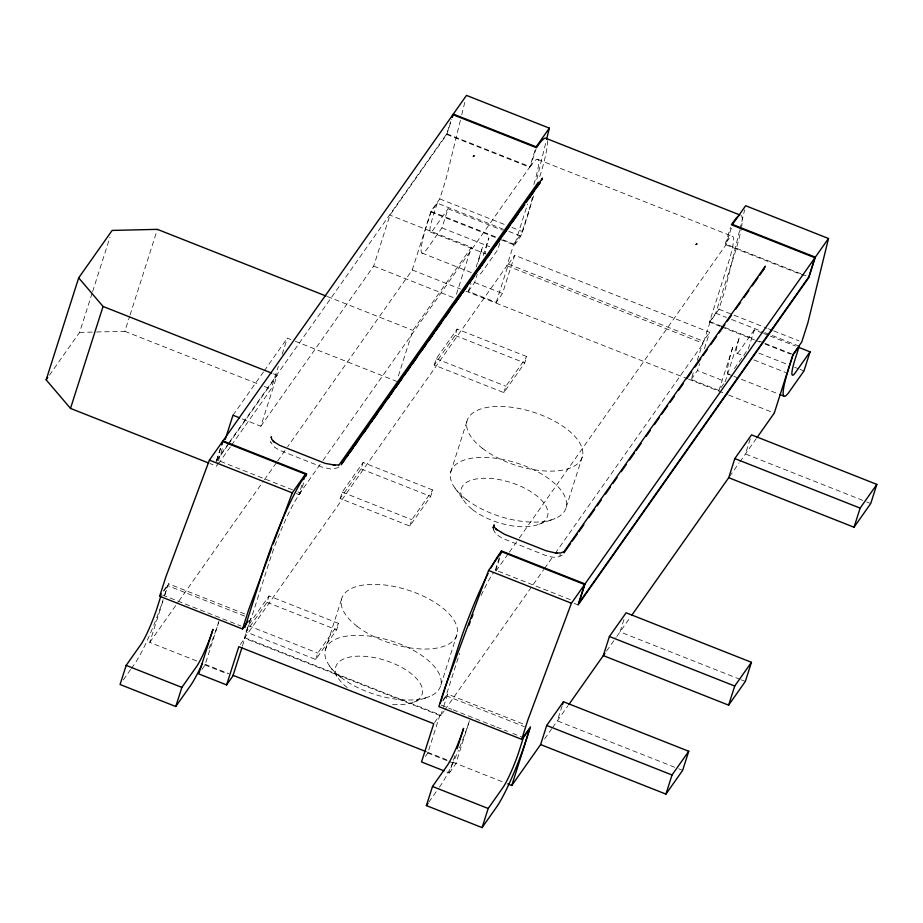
<?xml version="1.0" encoding="UTF-8"?>
<svg xmlns="http://www.w3.org/2000/svg" width="923" height="923" viewBox="0 0 923 923"><rect width="100%" height="100%" fill="white"/><g stroke="black" fill="none" stroke-linecap="round" stroke-linejoin="round"><path stroke-width="0.69" stroke-dasharray="4.62 3.46" d="M460.392 120.29L445.844 179.777L439.752 198.895L430.972 211.344L412.258 269.966L287.653 446.755M461.754 114.764L465.134 100.93M532.421 197.303L528.694 212.521L522.591 231.638L513.811 244.087L506.9 265.755L244.387 638.197L440.709 715.787L444.032 711.079M536.817 179.327L546.289 140.596M739.565 230.635L725.016 290.122L718.925 309.24L710.145 321.689L703.222 343.356L554.527 554.319M739.911 229.262L744.642 209.89M560.007 554.7L559.799 555.415L560.503 554.85M49.415 375.2L79.586 332.384L92.173 292.96M92.612 291.599L109.964 237.223M96.569 331.98L124.847 331.322L129.624 316.37M130.062 315.008L157.395 229.354M164.375 595.843L167.628 585.644L244.537 616.045M196.668 660.96L149.745 642.408L163.233 600.146M164.975 594.689L168.459 583.774L244.618 613.887M216.501 460.473L220.401 448.243M292.476 489.848L216.893 459.966L220.816 447.678M217.99 462.181L216.709 466.196L210.063 463.577M218.416 460.831L223.135 446.074M231.535 445.174L271.05 389.102L278.331 366.293M282.184 354.224L287.318 338.13L293.952 340.749M242.264 418.892L260.828 426.23L277.096 375.246L273.081 373.665M201.883 669.463L205.021 665.01L218.832 621.756M246.118 631.967L248.149 625.598L269.055 595.946L338.672 623.463L336.641 629.832L315.735 659.484L246.118 631.967L267.012 602.315L269.055 595.946M244.387 638.197L251.298 616.529M242.461 645.973L245.068 637.781L440.006 714.829L427.799 753.064L425.457 756.399M296.237 493.528L298.914 494.578L301.948 485.06M248.818 622.01L251.171 618.664L269.481 561.311A52.83 6.761 -68.4 0 1 298.348 495.951L300.436 492.986L304.359 480.698M260.828 426.23L373.688 266.101L389.956 215.128L446.813 134.47L451.578 119.517M229.342 442.302L446.801 133.789L450.724 121.501M503.554 229.342L437.248 203.129L430.983 212.025L426.911 224.774A52.83 6.761 -68.4 0 0 427.303 248.622L441.932 227.866L448.036 208.748L502.412 230.231M340.172 498.535L342.202 492.155L363.108 462.504L432.725 490.021L430.695 496.401L409.789 526.052L340.172 498.535L361.066 468.884L363.108 462.504M437.248 203.129L433.187 215.878A30.194 3.865 -68.4 0 0 433.406 229.504L448.036 208.748M398.332 375.961L412.893 330.353L471.411 247.318L389.956 215.128M315.735 659.484L317.766 653.115L338.672 623.463M325.288 650.115L341.556 599.131M456.424 294.275L471.411 247.318M434.225 365.093L436.256 358.724L457.162 329.073L526.779 356.59L524.749 362.958L503.843 392.61L434.225 365.093L455.12 335.441L457.162 329.073M704.399 348.698L709.625 332.315L514.688 255.267L502.493 293.502L496.216 302.398L468.376 291.391L470.961 283.28M476.141 267.059L482.614 246.787A52.83 6.761 -68.4 0 0 478.206 262.547M468.376 291.391L474.641 282.496L477.191 274.5M483.248 255.509L488.878 237.892A30.194 3.865 -68.4 0 0 485.636 253.179M499.816 243.049L497.635 249.879L483.006 270.635A52.83 6.761 -68.4 0 1 478.01 275.216M409.789 526.052L411.82 519.672L432.725 490.021M322.981 460.427L529.652 167.213L536.159 146.826M446.801 133.789L530.344 166.809L536.009 149.053M496.216 302.398L508.423 264.163L514.688 255.267M501.258 239.807L514.526 245.045L527.598 204.075M514.526 245.045L520.791 236.15L533.863 195.18M450.689 472.195L466.957 421.211M503.843 392.61L505.873 386.241L526.779 356.59M440.79 685.235L457.058 634.251M442.971 700.165L446.109 695.711L459.619 653.38M440.709 715.787L443.305 707.664M443.732 706.314L447.632 694.119L525.129 724.751M499.285 557.746L495.363 570.033L570.956 599.915M495.674 570.818L500.012 557.227M446.732 771.928L449.386 772.966L454.958 755.476M449.386 772.966L455.65 764.071L469.461 720.817M566.191 507.315L582.471 456.331M562.119 705.83L557.33 720.851L677.309 768.282M800.864 273.739L725.27 243.857L730.508 227.473M519.303 538.028L725.986 244.814L732.493 224.427M723.701 383.783L719.005 390.452L691.154 379.445L693.773 371.254M697.257 360.328L703.361 341.21L709.625 332.315M720.067 326.292L709.452 322.092L727.762 264.739A52.83 6.761 -68.4 0 0 727.37 240.891L725.27 243.857M691.154 379.445L697.419 370.55L699.599 363.72M709.452 322.092L715.729 313.197L734.027 255.844A75.478 9.657 -68.4 0 0 741.4 227.958M623.948 619.61L620.025 631.897L740.015 679.316M719.005 390.452L733.231 345.848A52.83 6.761 -68.4 0 0 731.581 372.327M748.265 348.94L754.368 329.823L762.317 332.972M750.226 438.956L745.438 453.978L865.416 501.408M232.977 415.223L263.447 372.004M264.266 370.838L287.318 338.13M216.893 459.966L228.512 443.478M216.063 461.835L227.612 445.451M228.431 444.286L277.096 375.246M218.359 463.865L230.704 446.34M163.671 590.57L168.459 583.774M163.717 591.205L167.628 585.644M123.313 679.905L130.628 669.521M131.447 668.367L134.7 663.752A52.83 6.761 -68.4 0 0 163.14 599.696M149.745 642.408L177.989 602.338M178.82 601.15L263.551 480.941M264.382 479.764L276.854 462.077M277.685 460.9L286.822 447.943M298.914 494.578L322.15 461.604M530.344 166.809L532.433 163.844A52.83 6.761 -68.4 0 1 533.632 185.142M240.372 644.462L245.068 637.781M496.066 571.002L508.515 553.339M509.346 552.162L518.484 539.205M442.844 700.915L447.632 694.119M434.514 722.617L440.006 714.829M444.863 709.902L543.728 569.641M544.558 568.464L553.696 555.496M754.368 329.823L739.727 350.578A30.194 3.865 -68.4 0 1 739.508 336.953L725.27 381.557L697.419 370.55M428.826 802.133L438.587 788.288M439.394 787.134L441.021 784.827A52.83 6.761 -68.4 0 0 458.454 750.295M734.443 368.542L747.445 350.094M544.593 738.931L551.758 728.766M552.554 727.636L568.003 705.714M606.492 651.096L616.045 637.539M616.841 636.409L629.982 617.775M729.505 476.568L739.069 463.023M739.865 461.892L756.145 438.783M562.211 555.058C557.307 558.657 550.512 557.204 545.216 555.288L502.043 538.178L495.836 533.944L493.367 529.433L493.667 530.575M338.706 467.534L331.565 469.172L322.439 467.234L279.277 450.124L274.016 446.813L270.82 442.302M539.344 524.102L555.058 518.553M413.931 702.011L429.656 696.473M79.586 332.384L95.15 332.015M537.844 159.437L732.77 236.496M802.191 274.258L806.16 275.827M446.813 134.47L529.652 167.213M725.986 244.814L803.483 275.446M439.752 198.895L505.227 224.774M511.907 227.416L522.591 231.638M718.925 309.24L767.025 328.253M768.363 328.773L772.366 330.365M773.705 330.884L799.099 340.922M508.861 231.431L520.791 236.15M715.729 313.197L726.332 317.397M731.639 319.485L763.471 332.072M764.786 332.592L799.272 346.217M763.644 333.491L768.951 335.591M770.278 336.11L795.476 346.067M430.972 211.344L497.785 237.753M503.127 239.865L513.811 244.087M710.145 321.689L723.505 326.973M724.843 327.503L754.241 339.122M759.583 341.233L763.586 342.814M764.925 343.344L792.984 354.432M430.983 212.025L495.963 237.707M721.394 326.811L754.541 339.918M755.868 340.437L759.848 342.006M765.155 344.106L790.342 354.063M441.932 227.866L489.675 246.729M758.868 353.128L788.046 364.666M794.68 367.285L798.649 368.854M799.976 369.385L803.956 370.954M430.314 232.019L486.017 254.033M736.646 353.094L745.922 356.763M753.883 359.912L785.704 372.488M508.423 264.163L703.361 341.21M506.9 265.755L703.222 343.356M421.903 253.017L471.33 272.573M728.639 374.276L732.585 375.834M733.912 376.353L778.654 394.029M474.641 282.496L502.493 293.502M412.258 269.966L460.531 289.049M465.896 291.172L687.127 378.615M688.466 379.145L727.347 394.513M728.685 395.044L774.282 413.066M373.688 266.101L453.804 297.771M455.12 335.441L524.749 362.958M866.755 501.927L870.747 503.508M327.284 296.514L412.893 330.353M436.256 358.724L505.873 386.241M295.279 341.268L396.625 381.326M124.847 331.322L259.086 384.372M264.405 386.483L271.05 389.102M361.066 468.884L430.695 496.401M342.202 492.155L411.82 519.672M297.783 491.936L300.436 492.986M574.071 603.342L578.086 604.923M741.342 679.847L745.346 681.428M267.012 602.315L336.641 629.832M678.647 768.801L682.639 770.382M446.109 695.711L524.345 726.643M248.149 625.598L317.766 653.115M162.69 595.07L240.926 625.99M441.159 705.137L451.774 709.326M453.101 709.856L495.536 726.62M496.862 727.151L507.465 731.339M512.773 733.439L522.049 737.108M204.721 664.133L228.858 673.675M427.291 752.107L447.401 760.056M452.766 762.179L503.716 782.312M205.021 665.01L227.566 673.928M427.799 753.064L447.69 760.933M449.016 761.452L455.65 764.071M455.027 488.14L464.315 501.293M329.626 666.06L338.914 679.201M270.577 441.39L270.889 442.532M547.212 140.573A75.478 9.657 -68.4 0 1 539.101 178.797M741.192 215.486A75.478 9.657 -68.4 0 1 741.63 226.585M481.137 595.497A52.83 6.761 -68.4 0 1 484.056 589.359M484.621 588.205A52.83 6.761 -68.4 0 1 493.274 572.998M469.507 720.667A52.83 6.761 -68.4 0 1 458.996 749.015M218.878 621.606A52.83 6.761 -68.4 0 1 208.898 648.65M347.221 687.566A45.285 20.987 17.7 0 1 354.328 656.391A45.285 20.987 17.7 0 1 418.338 680.689A45.285 20.987 17.7 0 1 391.444 704.353M482.383 448.313A60.387 27.978 17.7 0 0 580.405 460.785A60.387 27.978 17.7 0 0 511.342 407.228A60.387 27.978 17.7 0 0 482.383 448.313M356.982 626.232A60.387 27.978 17.7 0 0 455.004 638.704A60.387 27.978 17.7 0 0 385.941 585.136A60.387 27.978 17.7 0 0 356.982 626.232M340.714 677.205A60.387 27.978 17.7 0 0 438.737 689.689A60.387 27.978 17.7 0 0 369.673 636.12A60.387 27.978 17.7 0 0 340.714 677.205M472.634 509.658A45.285 20.987 17.7 0 0 546.151 519.014A45.285 20.987 17.7 0 0 494.347 478.841A45.285 20.987 17.7 0 0 472.634 509.658M466.115 499.297A60.387 27.978 17.7 0 0 564.138 511.769A60.387 27.978 17.7 0 0 495.074 458.2A60.387 27.978 17.7 0 0 466.115 499.297"/><path stroke-width="1.38" d="M271.12 437.514L271.35 436.741L271.662 439.221L273.946 441.771L279.646 445.348L325.242 463.392L334.98 465.111L333.111 465.03M493.274 528.014L494.128 524.795L494.44 527.275L496.851 529.94M546.624 139.211L549.335 128.147L466.484 95.392L453.32 114.083L452.455 116.794M828.508 238.492L815.332 257.171L732.493 224.427L745.657 205.737L828.508 238.492L807.867 322.865L801.764 341.983L792.984 354.432L774.282 413.066L756.975 437.617M542.401 178.139L541.789 179.997M765.179 266.193L764.071 269.008M208.736 463.046L70.506 408.416L46.15 379.826L78.686 277.869L112.133 230.427L157.395 229.354L325.946 295.983M70.506 408.416L103.053 306.459L78.686 277.869M160.948 595.82L157.291 607.288A30.194 3.865 -68.4 0 1 140.792 644.635L126.163 665.391L120.071 684.508L175.762 706.522L190.392 685.766A52.83 6.761 -68.4 0 0 202.391 663.602M248.114 621.052L242.518 628.978L159.679 596.235L165.782 577.117L209.406 460.127L222.57 441.448L305.421 474.191L303.69 479.625M221.705 444.159L222.57 441.448M221.682 444.944L222.997 440.848L452.905 114.671L536.448 147.692L538.536 144.726A75.478 9.657 -68.4 0 1 546.254 138.438L739.854 214.955M225.27 439.371L232.977 415.223L239.611 417.842M175.762 706.522L181.866 687.404L196.495 666.648A30.194 3.865 -68.4 0 0 212.994 629.301L198.757 673.905L226.597 684.912L232.873 676.017L242.022 647.346M242.518 628.978L248.622 609.861L271.697 548.008M226.597 684.912L238.803 646.677L433.741 723.724L421.534 761.96L444.078 770.878M244.907 627.559L263.205 570.218A75.478 9.657 -68.4 0 1 304.44 476.833L306.54 473.868L222.997 440.848M305.663 476.603L306.54 473.868M452.028 117.406L452.905 114.671M440.271 703.245L458.143 647.265A75.478 9.657 -68.4 0 1 488.036 573.575M500.162 555.011L501.466 550.916L585.009 583.936L814.917 257.759L731.374 224.739L733.462 221.774A75.478 9.657 -68.4 0 1 738.608 215.947M482.083 827.608L488.186 808.49L502.816 787.723A30.194 3.865 -68.4 0 0 519.314 750.376L523.376 737.627L529.652 728.732L525.579 741.481A52.83 6.761 -68.4 0 1 496.712 806.84L482.083 827.608L426.391 805.583L432.495 786.477L447.124 765.709A30.194 3.865 -68.4 0 0 463.611 728.362L457.127 748.703M521.691 739.323L527.794 720.205L571.429 603.215L584.594 584.536L501.743 551.781L488.579 570.472L444.955 687.462L438.852 706.58L521.691 739.323L530.471 726.874L511.769 785.496L507.742 783.904M584.594 584.536L578.086 604.923L808.825 277.558L815.332 257.171M585.009 583.936L578.906 603.054L808.813 276.877L814.917 257.759M540.613 744.573L546.704 725.455L563.434 701.734L688.743 751.264L682.639 770.382L665.921 794.103L540.613 744.573L511.769 785.496M562.557 704.468L563.434 701.734M609.411 636.501L603.307 655.618L728.628 705.149L745.346 681.428L751.449 662.31L626.129 612.78L609.411 636.501L734.72 686.031L751.449 662.31M728.709 477.699L734.812 458.581L751.541 434.86L876.85 484.39L870.747 503.508L854.029 527.229L728.709 477.699L631.644 615.422M665.921 794.103L672.025 774.985L688.743 751.264M810.059 351.836L803.956 370.954L789.327 391.71A52.83 6.761 -68.4 0 1 788.934 367.862L792.995 355.113L799.272 346.217L795.199 358.966A30.194 3.865 -68.4 0 0 795.43 372.592L810.059 351.836L799.445 347.648M728.628 705.149L734.72 686.031M854.029 527.229L860.132 508.111L876.85 484.39M273.196 543.97L292.256 492.87L305.421 474.191M542.297 178.439L341.683 463.115M765.086 266.493L563.745 551.977M46.15 379.826L47.777 377.519M159.679 596.235L161.271 593.974M549.335 128.147L536.159 146.826L453.32 114.083M338.556 465.619L538.374 182.131M343.368 461.627L348.352 454.543M349.99 452.224L357.489 441.586M359.924 438.137L365.796 429.818M367.377 427.568L372.442 420.392M374 418.177L381.58 407.435M383.945 404.078L399.013 382.71M399.682 381.764L405.659 373.284M407.954 370.019L423.103 348.559M423.692 347.706L480.41 267.301M480.837 266.678L524.726 204.445L520.537 210.398M526.087 202.529L533.84 191.523M534.382 190.749L540.463 182.131L537.14 186.838M341.21 464.823L343.702 461.281M347.025 456.573L352.84 448.324M355.332 444.794L359.474 438.91M363.627 433.014L368.612 425.953M371.934 421.234L376.919 414.173M380.23 409.454L383.553 404.747M387.706 398.863L392.69 391.79M396.013 387.083L401.817 378.834M404.309 375.303L410.124 367.054M412.616 363.524L416.758 357.639M420.911 351.744L425.895 344.683M429.218 339.964L434.202 332.903M435.852 330.538L440.836 323.477M445.821 316.404L449.974 310.52M454.128 304.625L460.762 295.21M462.423 292.856L467.407 285.784M469.069 283.43L474.053 276.358M479.025 269.297L484.84 261.047M487.332 257.517L491.486 251.621M495.628 245.737L500.612 238.665M503.935 233.957L509.75 225.708M512.242 222.178L518.045 213.928M528.844 198.618L533.817 191.557M501.466 550.916L499.378 553.881A75.478 9.657 -68.4 0 0 491.001 567.864M563.999 552.877L570.622 543.462M572.283 541.109L577.256 534.059M578.917 531.706L583.89 524.645M588.862 517.584L594.666 509.358M597.158 505.827L601.3 499.943M605.453 494.059L610.426 486.998M612.907 483.479L617.06 477.595M621.202 471.711L626.175 464.65M629.498 459.954L634.47 452.893M636.132 450.539L641.104 443.478M646.077 436.417L650.219 430.545M654.372 424.661L659.345 417.6M661.826 414.069L667.629 405.843M670.121 402.313L674.263 396.429M678.417 390.544L683.389 383.495M686.7 378.788L691.673 371.727M694.996 367.019L700.799 358.782M703.291 355.263L707.433 349.379M710.745 344.671L716.548 336.434M719.04 332.903L724.843 324.677M727.336 321.146L731.478 315.262M735.619 309.378L740.592 302.329M743.915 297.621L748.888 290.56M752.199 285.853L758.014 277.627M759.664 275.273L763.817 269.389M426.391 805.583L428.018 803.287M568.822 704.549L604.9 653.357M564.011 551.677L560.769 552.935L555.669 553.073L557.492 553.154M337.968 464.88L334.703 465.1M555.911 553.085L546.197 550.789L504.431 534.279L495.616 528.775M779.97 394.548L783.915 396.117M734.812 458.581L860.132 508.111M103.053 306.459L271.743 373.134M209.406 460.127L292.256 492.87M488.579 570.472L571.429 603.215M546.704 725.455L672.025 774.985M232.873 675.267L425.953 751.576M126.163 665.391L181.866 687.404M432.495 786.477L488.186 808.49M272.827 440.721L274.062 441.886M468.815 625.506A52.83 6.761 -68.4 0 1 470.165 621.86M471.561 618.179A52.83 6.761 -68.4 0 1 473.003 614.499M493.482 526.848L493.309 527.921L493.482 526.883M474.053 155.906L473.361 156.425L474.053 155.906M696.83 243.96L696.138 244.491L696.83 243.96"/></g></svg>
